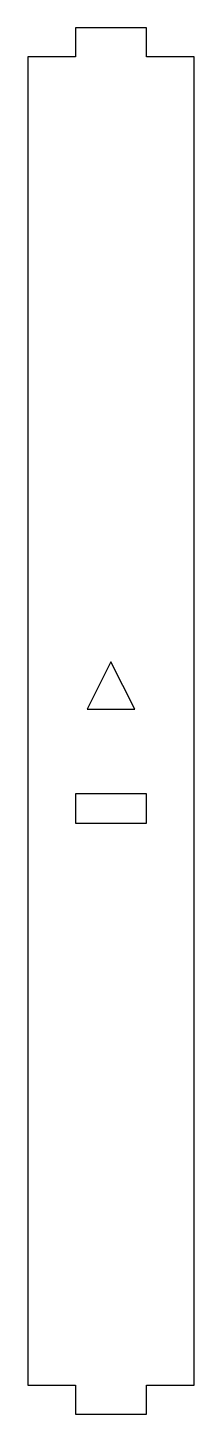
# Model space of a CAD drawing. Extents: x 15 to 50, y 6 to 298.
import ezdxf

# ---------------------------------------------------------------- set-up
doc = ezdxf.new("R2010")
doc.units = 0
doc.header["$MEASUREMENT"] = 0
for name, color, linetype in [('CUT_FIRST', 94, 'CONTINUOUS'), ('CUT_OUTER', 10, 'CONTINUOUS'), ('ENGRAVE', 6, 'CONTINUOUS')]:
    doc.layers.add(name, color=color, linetype=linetype)

msp = doc.modelspace()

# ---------------------------------------------------------------- linework, layer by layer
at = {"layer": 'CUT_FIRST', "linetype": 'CONTINUOUS'}
msp.add_lwpolyline([(25.000001, 130.475004), (40.000001, 130.475004), (40.000001, 136.645004), (25.000001, 136.645004)], close=True, dxfattribs=at)
at = {"layer": 'CUT_OUTER', "linetype": 'CONTINUOUS'}
msp.add_lwpolyline([(25, 292.000012), (15, 292.000012), (15, 12), (25, 12), (25, 5.9), (40, 5.9), (40.000001, 12), (50.000002, 12), (50.000002, 292.000012), (40.000001, 292.000012), (40.000001, 298.1), (25, 298.1)], close=True, dxfattribs=at)
at = {"layer": 'ENGRAVE', "linetype": 'CONTINUOUS'}
msp.add_lwpolyline([(37.500001, 154.5), (32.500001, 164.5), (27.500001, 154.5)], close=True, dxfattribs=at)

doc.saveas('drawing.dxf')
